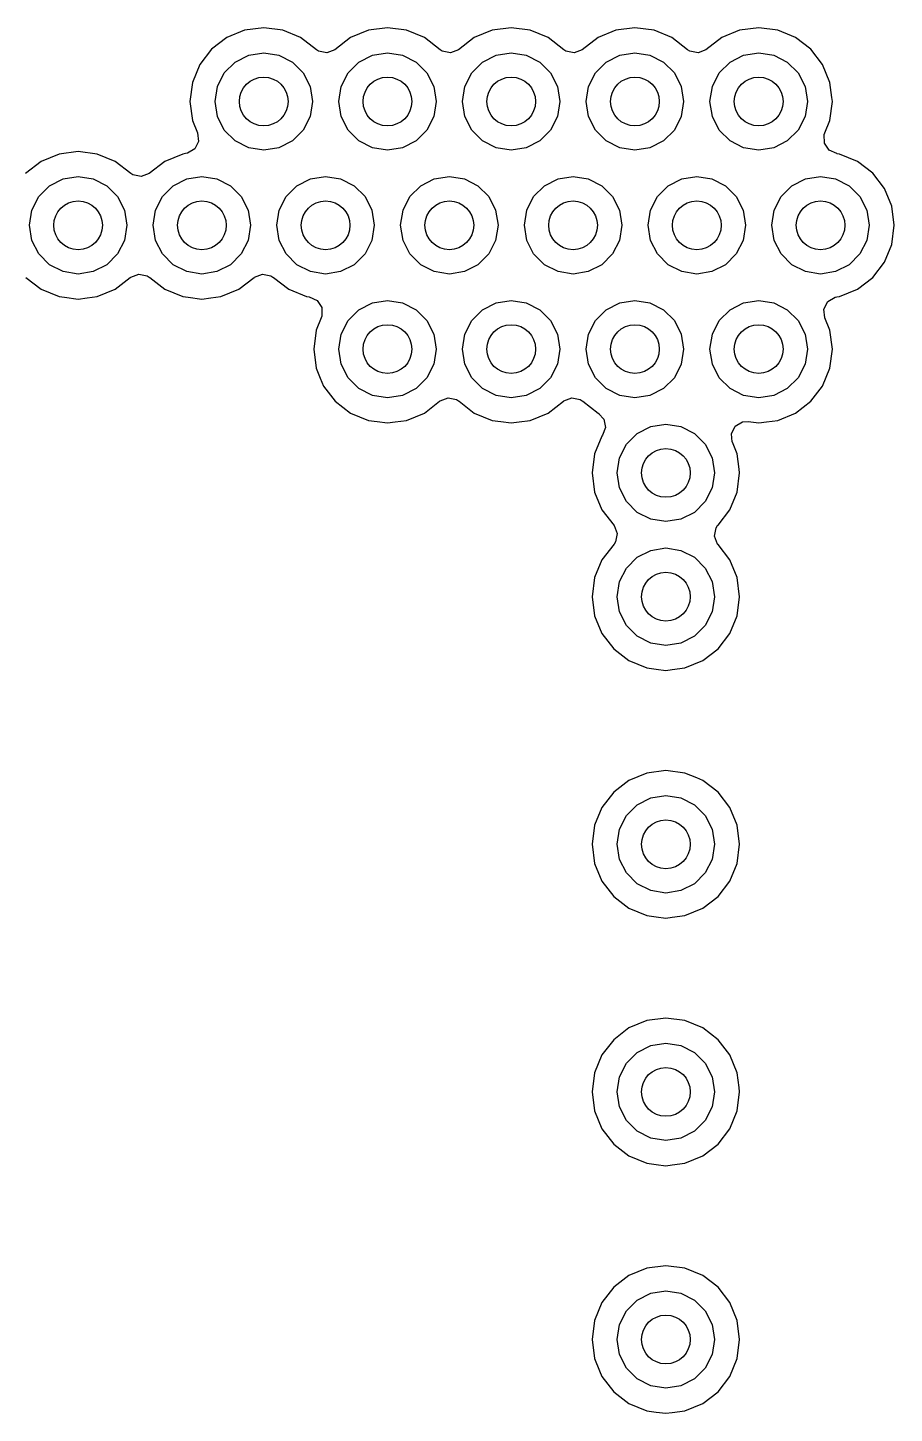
# Model space of a CAD drawing. Extents: x 116 to 183, y -128 to -37.6.
# Drawn here: x 139.79 to 146.91, y -98.9 to -87.53 of the extents above; entities that cross this region are included whole.
import ezdxf

# ---------------------------------------------------------------- set-up
doc = ezdxf.new("R2010")
doc.units = 0
doc.layers.add('BLACK', color=7, linetype='CONTINUOUS')

msp = doc.modelspace()

# ---------------------------------------------------------------- linework, layer by layer
at = {"layer": 'BLACK', "linetype": 'CONTINUOUS'}
for p, q in [((141.575237, -87.552956), (141.42916, -87.613463)), ((141.575239, -87.552955), (141.575237, -87.552956)), ((141.731999, -87.532318), (141.575239, -87.552955)), ((141.732001, -87.532318), (141.731999, -87.532318)), ((141.88876, -87.552955), (141.732001, -87.532318)), ((141.888762, -87.552956), (141.88876, -87.552955)), ((142.034842, -87.613464), (141.888762, -87.552956)), ((142.591237, -87.552956), (142.445157, -87.613464)), ((142.591239, -87.552955), (142.591237, -87.552956)), ((142.747999, -87.532318), (142.591239, -87.552955)), ((142.748001, -87.532318), (142.747999, -87.532318)), ((142.90476, -87.552955), (142.748001, -87.532318)), ((142.904762, -87.552956), (142.90476, -87.552955)), ((143.050842, -87.613464), (142.904762, -87.552956)), ((143.607237, -87.552956), (143.461157, -87.613464)), ((143.607239, -87.552955), (143.607237, -87.552956)), ((143.763999, -87.532318), (143.607239, -87.552955)), ((143.764001, -87.532318), (143.763999, -87.532318)), ((143.92076, -87.552955), (143.764001, -87.532318)), ((143.920762, -87.552956), (143.92076, -87.552955)), ((144.066842, -87.613464), (143.920762, -87.552956)), ((144.623237, -87.552956), (144.477157, -87.613464)), ((144.623239, -87.552955), (144.623237, -87.552956)), ((144.779999, -87.532318), (144.623239, -87.552955)), ((144.780001, -87.532318), (144.779999, -87.532318)), ((144.93676, -87.552955), (144.780001, -87.532318)), ((144.936762, -87.552956), (144.93676, -87.552955)), ((145.082842, -87.613464), (144.936762, -87.552956)), ((145.639237, -87.552956), (145.493157, -87.613464)), ((145.639239, -87.552955), (145.639237, -87.552956)), ((145.795999, -87.532318), (145.639239, -87.552955)), ((145.796001, -87.532318), (145.795999, -87.532318)), ((145.95276, -87.552955), (145.796001, -87.532318)), ((145.952762, -87.552956), (145.95276, -87.552955)), ((146.064455, -87.599221), (145.952762, -87.552956)), ((141.42916, -87.613463), (141.303718, -87.709718)), ((142.164514, -87.712965), (142.034842, -87.613464)), ((142.445157, -87.613464), (142.315486, -87.712965)), ((143.180514, -87.712965), (143.050842, -87.613464)), ((143.461157, -87.613464), (143.331486, -87.712965)), ((144.196514, -87.712965), (144.066842, -87.613464)), ((144.477157, -87.613464), (144.347486, -87.712965)), ((145.212514, -87.712965), (145.082842, -87.613464)), ((145.493157, -87.613464), (145.363486, -87.712965)), ((146.098841, -87.613464), (146.064455, -87.599221)), ((146.224282, -87.709718), (146.098841, -87.613464)), ((141.303718, -87.709718), (141.207463, -87.83516)), ((141.496886, -87.814393), (141.608393, -87.757577)), ((141.608393, -87.757577), (141.732, -87.738)), ((141.732, -87.738), (141.855607, -87.757577)), ((141.855607, -87.757577), (141.967114, -87.814393)), ((142.181872, -87.724121), (142.164514, -87.712965)), ((142.250317, -87.738159), (142.181872, -87.724121)), ((142.315486, -87.712965), (142.250317, -87.738159)), ((142.512886, -87.814393), (142.624393, -87.757577)), ((142.624393, -87.757577), (142.748, -87.738)), ((142.748, -87.738), (142.871607, -87.757577)), ((142.871607, -87.757577), (142.983114, -87.814393)), ((143.197872, -87.724121), (143.180514, -87.712965)), ((143.266317, -87.738159), (143.197872, -87.724121)), ((143.331486, -87.712965), (143.266317, -87.738159)), ((143.528886, -87.814393), (143.640393, -87.757577)), ((143.640393, -87.757577), (143.764, -87.738)), ((143.764, -87.738), (143.887607, -87.757577)), ((143.887607, -87.757577), (143.999114, -87.814393)), ((144.213872, -87.724121), (144.196514, -87.712965)), ((144.282317, -87.738159), (144.213872, -87.724121)), ((144.347486, -87.712965), (144.282317, -87.738159)), ((144.544886, -87.814393), (144.656393, -87.757577)), ((144.656393, -87.757577), (144.78, -87.738)), ((144.78, -87.738), (144.903607, -87.757577)), ((144.903607, -87.757577), (145.015114, -87.814393)), ((145.229872, -87.724121), (145.212514, -87.712965)), ((145.298317, -87.738159), (145.229872, -87.724121)), ((145.363486, -87.712965), (145.298317, -87.738159)), ((145.560886, -87.814393), (145.672393, -87.757577)), ((145.672393, -87.757577), (145.796, -87.738)), ((145.796, -87.738), (145.919607, -87.757577)), ((145.919607, -87.757577), (146.031114, -87.814393)), ((146.320536, -87.835159), (146.224282, -87.709718)), ((141.207463, -87.83516), (141.146956, -87.981237)), ((141.408393, -87.902886), (141.496886, -87.814393)), ((141.967114, -87.814393), (142.055607, -87.902886)), ((142.424393, -87.902886), (142.512886, -87.814393)), ((142.983114, -87.814393), (143.071607, -87.902886)), ((143.440393, -87.902886), (143.528886, -87.814393)), ((143.999114, -87.814393), (144.087607, -87.902886)), ((144.456393, -87.902886), (144.544886, -87.814393)), ((145.015114, -87.814393), (145.103607, -87.902886)), ((145.472393, -87.902886), (145.560886, -87.814393)), ((146.031114, -87.814393), (146.119607, -87.902886)), ((146.381044, -87.981238), (146.320536, -87.835159)), ((141.146955, -87.981239), (141.126318, -88.137998)), ((141.146956, -87.981237), (141.146955, -87.981239)), ((141.351577, -88.014393), (141.408393, -87.902886)), ((142.055607, -87.902886), (142.112423, -88.014393)), ((142.367577, -88.014393), (142.424393, -87.902886)), ((143.071607, -87.902886), (143.128423, -88.014393)), ((143.383577, -88.014393), (143.440393, -87.902886)), ((144.087607, -87.902886), (144.144423, -88.014393)), ((144.399577, -88.014393), (144.456393, -87.902886)), ((145.103607, -87.902886), (145.160423, -88.014393)), ((145.415577, -88.014393), (145.472393, -87.902886)), ((146.119607, -87.902886), (146.176423, -88.014393)), ((146.381044, -87.981239), (146.381044, -87.981238)), ((146.397203, -88.103981), (146.381044, -87.981239)), ((141.332, -88.138), (141.351577, -88.014393)), ((142.112423, -88.014393), (142.132, -88.138)), ((142.348, -88.138), (142.367577, -88.014393)), ((143.128423, -88.014393), (143.148, -88.138)), ((143.364, -88.138), (143.383577, -88.014393)), ((144.144423, -88.014393), (144.164, -88.138)), ((144.38, -88.138), (144.399577, -88.014393)), ((145.160423, -88.014393), (145.18, -88.138)), ((145.396, -88.138), (145.415577, -88.014393)), ((146.176423, -88.014393), (146.196, -88.138)), ((146.401682, -88.138), (146.397203, -88.103981)), ((141.126318, -88.137998), (141.126318, -88.138001)), ((141.126318, -88.138001), (141.146955, -88.29476)), ((141.351577, -88.261607), (141.332, -88.138)), ((142.132, -88.138), (142.112423, -88.261607)), ((142.367577, -88.261607), (142.348, -88.138)), ((143.148, -88.138), (143.128423, -88.261607)), ((143.383577, -88.261607), (143.364, -88.138)), ((144.164, -88.138), (144.144423, -88.261607)), ((144.399577, -88.261607), (144.38, -88.138)), ((145.18, -88.138), (145.160423, -88.261607)), ((145.415577, -88.261607), (145.396, -88.138)), ((146.196, -88.138), (146.176423, -88.261607)), ((146.381044, -88.294762), (146.401682, -88.138)), ((141.146955, -88.29476), (141.146957, -88.294765)), ((141.146957, -88.294765), (141.188693, -88.395526)), ((141.408393, -88.373114), (141.351577, -88.261607)), ((142.112423, -88.261607), (142.055607, -88.373114)), ((142.424393, -88.373114), (142.367577, -88.261607)), ((143.128423, -88.261607), (143.071607, -88.373114)), ((143.440393, -88.373114), (143.383577, -88.261607)), ((144.144423, -88.261607), (144.087607, -88.373114)), ((144.456393, -88.373114), (144.399577, -88.261607)), ((145.160423, -88.261607), (145.103607, -88.373114)), ((145.472393, -88.373114), (145.415577, -88.261607)), ((146.176423, -88.261607), (146.119607, -88.373114)), ((146.339306, -88.395526), (146.381044, -88.294762)), ((141.196162, -88.464995), (141.164886, -88.527474)), ((141.188693, -88.395526), (141.196162, -88.464995)), ((141.496886, -88.461607), (141.408393, -88.373114)), ((141.608393, -88.518423), (141.496886, -88.461607)), ((141.967114, -88.461607), (141.855607, -88.518423)), ((142.055607, -88.373114), (141.967114, -88.461607)), ((142.512886, -88.461607), (142.424393, -88.373114)), ((142.624393, -88.518423), (142.512886, -88.461607)), ((142.983114, -88.461607), (142.871607, -88.518423)), ((143.071607, -88.373114), (142.983114, -88.461607)), ((143.528886, -88.461607), (143.440393, -88.373114)), ((143.640393, -88.518423), (143.528886, -88.461607)), ((143.999114, -88.461607), (143.887607, -88.518423)), ((144.087607, -88.373114), (143.999114, -88.461607)), ((144.544886, -88.461607), (144.456393, -88.373114)), ((144.656393, -88.518423), (144.544886, -88.461607)), ((145.015114, -88.461607), (144.903607, -88.518423)), ((145.103607, -88.373114), (145.015114, -88.461607)), ((145.560886, -88.461607), (145.472393, -88.373114)), ((145.672393, -88.518423), (145.560886, -88.461607)), ((146.031114, -88.461607), (145.919607, -88.518423)), ((146.119607, -88.373114), (146.031114, -88.461607)), ((146.334483, -88.409459), (146.339306, -88.395526)), ((146.335313, -88.479324), (146.334483, -88.409459)), ((140.051237, -88.568956), (139.905157, -88.629464)), ((140.051239, -88.568955), (140.051237, -88.568956)), ((140.207999, -88.548318), (140.051239, -88.568955)), ((140.208001, -88.548318), (140.207999, -88.548318)), ((140.36476, -88.568955), (140.208001, -88.548318)), ((140.364762, -88.568956), (140.36476, -88.568955)), ((140.510842, -88.629464), (140.364762, -88.568956)), ((141.067237, -88.568956), (140.921157, -88.629464)), ((141.067238, -88.568956), (141.067237, -88.568956)), ((141.09032, -88.565917), (141.067238, -88.568956)), ((141.104797, -88.563126), (141.09032, -88.565917)), ((141.164886, -88.527474), (141.104797, -88.563126)), ((141.732, -88.538), (141.608393, -88.518423)), ((141.855607, -88.518423), (141.732, -88.538)), ((142.748, -88.538), (142.624393, -88.518423)), ((142.871607, -88.518423), (142.748, -88.538)), ((143.764, -88.538), (143.640393, -88.518423)), ((143.887607, -88.518423), (143.764, -88.538)), ((144.78, -88.538), (144.656393, -88.518423)), ((144.903607, -88.518423), (144.78, -88.538)), ((145.796, -88.538), (145.672393, -88.518423)), ((145.919607, -88.518423), (145.796, -88.538)), ((146.373783, -88.537649), (146.335313, -88.479324)), ((146.437679, -88.565917), (146.373783, -88.537649)), ((146.44175, -88.566453), (146.437679, -88.565917)), ((146.460762, -88.568956), (146.44175, -88.566453)), ((146.606841, -88.629464), (146.460762, -88.568956)), ((139.905157, -88.629464), (139.775486, -88.728965)), ((140.640514, -88.728965), (140.510842, -88.629464)), ((140.921157, -88.629464), (140.791486, -88.728965)), ((146.732282, -88.725718), (146.606841, -88.629464)), ((139.972886, -88.830393), (140.084393, -88.773577)), ((140.084393, -88.773577), (140.208, -88.754)), ((140.208, -88.754), (140.331607, -88.773577)), ((140.331607, -88.773577), (140.443114, -88.830393)), ((140.657872, -88.740121), (140.640514, -88.728965)), ((140.726317, -88.754159), (140.657872, -88.740121)), ((140.791486, -88.728965), (140.726317, -88.754159)), ((140.988886, -88.830393), (141.100393, -88.773577)), ((141.100393, -88.773577), (141.224, -88.754)), ((141.224, -88.754), (141.347607, -88.773577)), ((141.347607, -88.773577), (141.459114, -88.830393)), ((142.004886, -88.830393), (142.116393, -88.773577)), ((142.116393, -88.773577), (142.24, -88.754)), ((142.24, -88.754), (142.363607, -88.773577)), ((142.363607, -88.773577), (142.475114, -88.830393)), ((143.020886, -88.830393), (143.132393, -88.773577)), ((143.132393, -88.773577), (143.256, -88.754)), ((143.256, -88.754), (143.379607, -88.773577)), ((143.379607, -88.773577), (143.491114, -88.830393)), ((144.036886, -88.830393), (144.148393, -88.773577)), ((144.148393, -88.773577), (144.272, -88.754)), ((144.272, -88.754), (144.395607, -88.773577)), ((144.395607, -88.773577), (144.507114, -88.830393)), ((145.052886, -88.830393), (145.164393, -88.773577)), ((145.164393, -88.773577), (145.288, -88.754)), ((145.288, -88.754), (145.411607, -88.773577)), ((145.411607, -88.773577), (145.523114, -88.830393)), ((146.068886, -88.830393), (146.180393, -88.773577)), ((146.180393, -88.773577), (146.304, -88.754)), ((146.304, -88.754), (146.427607, -88.773577)), ((146.427607, -88.773577), (146.539114, -88.830393)), ((146.828536, -88.851159), (146.732282, -88.725718)), ((139.827577, -89.030393), (139.884393, -88.918886)), ((139.884393, -88.918886), (139.972886, -88.830393)), ((140.443114, -88.830393), (140.531607, -88.918886)), ((140.531607, -88.918886), (140.588423, -89.030393)), ((140.843577, -89.030393), (140.900393, -88.918886)), ((140.900393, -88.918886), (140.988886, -88.830393)), ((141.459114, -88.830393), (141.547607, -88.918886)), ((141.547607, -88.918886), (141.604423, -89.030393)), ((141.859577, -89.030393), (141.916393, -88.918886)), ((141.916393, -88.918886), (142.004886, -88.830393)), ((142.475114, -88.830393), (142.563607, -88.918886)), ((142.563607, -88.918886), (142.620423, -89.030393)), ((142.875577, -89.030393), (142.932393, -88.918886)), ((142.932393, -88.918886), (143.020886, -88.830393)), ((143.491114, -88.830393), (143.579607, -88.918886)), ((143.579607, -88.918886), (143.636423, -89.030393)), ((143.891577, -89.030393), (143.948393, -88.918886)), ((143.948393, -88.918886), (144.036886, -88.830393)), ((144.507114, -88.830393), (144.595607, -88.918886)), ((144.595607, -88.918886), (144.652423, -89.030393)), ((144.907577, -89.030393), (144.964393, -88.918886)), ((144.964393, -88.918886), (145.052886, -88.830393)), ((145.523114, -88.830393), (145.611607, -88.918886)), ((145.611607, -88.918886), (145.668423, -89.030393)), ((145.923577, -89.030393), (145.980393, -88.918886)), ((145.980393, -88.918886), (146.068886, -88.830393)), ((146.539114, -88.830393), (146.627607, -88.918886)), ((146.627607, -88.918886), (146.684423, -89.030393)), ((146.889044, -88.997238), (146.828536, -88.851159)), ((139.808, -89.154), (139.827577, -89.030393)), ((140.588423, -89.030393), (140.608, -89.154)), ((140.824, -89.154), (140.843577, -89.030393)), ((141.604423, -89.030393), (141.624, -89.154)), ((141.84, -89.154), (141.859577, -89.030393)), ((142.620423, -89.030393), (142.64, -89.154)), ((142.856, -89.154), (142.875577, -89.030393)), ((143.636423, -89.030393), (143.656, -89.154)), ((143.872, -89.154), (143.891577, -89.030393)), ((144.652423, -89.030393), (144.672, -89.154)), ((144.888, -89.154), (144.907577, -89.030393)), ((145.668423, -89.030393), (145.688, -89.154)), ((145.904, -89.154), (145.923577, -89.030393)), ((146.684423, -89.030393), (146.704, -89.154)), ((146.909682, -89.154), (146.889044, -88.997238)), ((139.827577, -89.277607), (139.808, -89.154)), ((140.608, -89.154), (140.588423, -89.277607)), ((140.843577, -89.277607), (140.824, -89.154)), ((141.624, -89.154), (141.604423, -89.277607)), ((141.859577, -89.277607), (141.84, -89.154)), ((142.64, -89.154), (142.620423, -89.277607)), ((142.875577, -89.277607), (142.856, -89.154)), ((143.656, -89.154), (143.636423, -89.277607)), ((143.891577, -89.277607), (143.872, -89.154)), ((144.672, -89.154), (144.652423, -89.277607)), ((144.907577, -89.277607), (144.888, -89.154)), ((145.688, -89.154), (145.668423, -89.277607)), ((145.923577, -89.277607), (145.904, -89.154)), ((146.704, -89.154), (146.684423, -89.277607)), ((146.889044, -89.310762), (146.909682, -89.154)), ((139.884393, -89.389114), (139.827577, -89.277607)), ((140.588423, -89.277607), (140.531607, -89.389114)), ((140.900393, -89.389114), (140.843577, -89.277607)), ((141.604423, -89.277607), (141.547607, -89.389114)), ((141.916393, -89.389114), (141.859577, -89.277607)), ((142.620423, -89.277607), (142.563607, -89.389114)), ((142.932393, -89.389114), (142.875577, -89.277607)), ((143.636423, -89.277607), (143.579607, -89.389114)), ((143.948393, -89.389114), (143.891577, -89.277607)), ((144.652423, -89.277607), (144.595607, -89.389114)), ((144.964393, -89.389114), (144.907577, -89.277607)), ((145.668423, -89.277607), (145.611607, -89.389114)), ((145.980393, -89.389114), (145.923577, -89.277607)), ((146.684423, -89.277607), (146.627607, -89.389114)), ((146.828536, -89.456841), (146.889044, -89.310762)), ((139.972886, -89.477607), (139.884393, -89.389114)), ((140.084393, -89.534423), (139.972886, -89.477607)), ((140.443114, -89.477607), (140.331607, -89.534423)), ((140.531607, -89.389114), (140.443114, -89.477607)), ((140.988886, -89.477607), (140.900393, -89.389114)), ((141.100393, -89.534423), (140.988886, -89.477607)), ((141.459114, -89.477607), (141.347607, -89.534423)), ((141.547607, -89.389114), (141.459114, -89.477607)), ((142.004886, -89.477607), (141.916393, -89.389114)), ((142.116393, -89.534423), (142.004886, -89.477607)), ((142.475114, -89.477607), (142.363607, -89.534423)), ((142.563607, -89.389114), (142.475114, -89.477607)), ((143.020886, -89.477607), (142.932393, -89.389114)), ((143.132393, -89.534423), (143.020886, -89.477607)), ((143.491114, -89.477607), (143.379607, -89.534423)), ((143.579607, -89.389114), (143.491114, -89.477607)), ((144.036886, -89.477607), (143.948393, -89.389114)), ((144.148393, -89.534423), (144.036886, -89.477607)), ((144.507114, -89.477607), (144.395607, -89.534423)), ((144.595607, -89.389114), (144.507114, -89.477607)), ((145.052886, -89.477607), (144.964393, -89.389114)), ((145.164393, -89.534423), (145.052886, -89.477607)), ((145.523114, -89.477607), (145.411607, -89.534423)), ((145.611607, -89.389114), (145.523114, -89.477607)), ((146.068886, -89.477607), (145.980393, -89.389114)), ((146.180393, -89.534423), (146.068886, -89.477607)), ((146.539114, -89.477607), (146.427607, -89.534423)), ((146.627607, -89.389114), (146.539114, -89.477607)), ((146.732282, -89.582282), (146.828536, -89.456841)), ((139.779718, -89.582282), (139.905159, -89.678536)), ((140.208, -89.554), (140.084393, -89.534423)), ((140.331607, -89.534423), (140.208, -89.554)), ((140.510841, -89.678536), (140.636282, -89.582282)), ((140.636282, -89.582282), (140.636284, -89.582278)), ((140.636284, -89.582278), (140.640513, -89.579034)), ((140.640513, -89.579034), (140.705682, -89.55384)), ((140.705682, -89.55384), (140.774127, -89.567878)), ((140.774127, -89.567878), (140.791487, -89.579034)), ((140.791487, -89.579034), (140.795715, -89.582278)), ((140.795715, -89.582278), (140.795718, -89.582282)), ((140.795718, -89.582282), (140.921159, -89.678536)), ((141.224, -89.554), (141.100393, -89.534423)), ((141.347607, -89.534423), (141.224, -89.554)), ((141.526841, -89.678536), (141.652282, -89.582282)), ((141.652282, -89.582282), (141.652284, -89.582278)), ((141.652284, -89.582278), (141.656513, -89.579034)), ((141.656513, -89.579034), (141.721682, -89.55384)), ((141.721682, -89.55384), (141.790127, -89.567878)), ((141.790127, -89.567878), (141.807487, -89.579034)), ((141.807487, -89.579034), (141.811715, -89.582278)), ((141.811715, -89.582278), (141.811718, -89.582282)), ((141.811718, -89.582282), (141.937159, -89.678536)), ((142.24, -89.554), (142.116393, -89.534423)), ((142.363607, -89.534423), (142.24, -89.554)), ((143.256, -89.554), (143.132393, -89.534423)), ((143.379607, -89.534423), (143.256, -89.554)), ((144.272, -89.554), (144.148393, -89.534423)), ((144.395607, -89.534423), (144.272, -89.554)), ((145.288, -89.554), (145.164393, -89.534423)), ((145.411607, -89.534423), (145.288, -89.554)), ((146.304, -89.554), (146.180393, -89.534423)), ((146.427607, -89.534423), (146.304, -89.554)), ((146.606841, -89.678536), (146.732282, -89.582282)), ((139.905159, -89.678536), (140.051238, -89.739044)), ((140.364762, -89.739044), (140.510841, -89.678536)), ((140.921159, -89.678536), (141.067238, -89.739044)), ((141.380762, -89.739044), (141.526841, -89.678536)), ((141.937159, -89.678536), (142.083238, -89.739044)), ((146.460762, -89.739044), (146.606841, -89.678536)), ((140.051238, -89.739044), (140.095514, -89.744873)), ((140.095514, -89.744873), (140.207999, -89.759682)), ((140.207999, -89.759682), (140.208, -89.759682)), ((140.208, -89.759682), (140.208001, -89.759682)), ((140.208001, -89.759682), (140.281345, -89.750026)), ((140.281345, -89.750026), (140.364762, -89.739044)), ((141.067238, -89.739044), (141.111514, -89.744873)), ((141.111514, -89.744873), (141.223999, -89.759682)), ((141.223999, -89.759682), (141.224, -89.759682)), ((141.224, -89.759682), (141.224001, -89.759682)), ((141.224001, -89.759682), (141.297345, -89.750026)), ((141.297345, -89.750026), (141.380762, -89.739044)), ((142.083238, -89.739044), (142.106316, -89.742082)), ((142.106316, -89.742082), (142.170213, -89.770348)), ((142.170213, -89.770348), (142.208685, -89.828672)), ((142.208685, -89.828672), (142.209517, -89.898537)), ((142.512886, -89.846393), (142.624393, -89.789577)), ((142.624393, -89.789577), (142.748, -89.77)), ((142.748, -89.77), (142.871607, -89.789577)), ((142.871607, -89.789577), (142.983114, -89.846393)), ((143.528886, -89.846393), (143.640393, -89.789577)), ((143.640393, -89.789577), (143.764, -89.77)), ((143.764, -89.77), (143.887607, -89.789577)), ((143.887607, -89.789577), (143.999114, -89.846393)), ((144.544886, -89.846393), (144.656393, -89.789577)), ((144.656393, -89.789577), (144.78, -89.77)), ((144.78, -89.77), (144.903607, -89.789577)), ((144.903607, -89.789577), (145.015114, -89.846393)), ((145.560886, -89.846393), (145.672393, -89.789577)), ((145.672393, -89.789577), (145.796, -89.77)), ((145.796, -89.77), (145.919607, -89.789577)), ((145.919607, -89.789577), (146.031114, -89.846393)), ((146.331837, -89.843004), (146.363112, -89.780525)), ((146.363112, -89.780525), (146.423201, -89.744873)), ((146.423201, -89.744873), (146.437676, -89.742083)), ((146.437676, -89.742083), (146.460762, -89.739044)), ((142.204693, -89.912473), (142.162957, -90.013234)), ((142.209517, -89.898537), (142.204693, -89.912473)), ((142.367577, -90.046393), (142.424393, -89.934886)), ((142.424393, -89.934886), (142.512886, -89.846393)), ((142.983114, -89.846393), (143.071607, -89.934886)), ((143.071607, -89.934886), (143.128423, -90.046393)), ((143.383577, -90.046393), (143.440393, -89.934886)), ((143.440393, -89.934886), (143.528886, -89.846393)), ((143.999114, -89.846393), (144.087607, -89.934886)), ((144.087607, -89.934886), (144.144423, -90.046393)), ((144.399577, -90.046393), (144.456393, -89.934886)), ((144.456393, -89.934886), (144.544886, -89.846393)), ((145.015114, -89.846393), (145.103607, -89.934886)), ((145.103607, -89.934886), (145.160423, -90.046393)), ((145.415577, -90.046393), (145.472393, -89.934886)), ((145.472393, -89.934886), (145.560886, -89.846393)), ((146.031114, -89.846393), (146.119607, -89.934886)), ((146.119607, -89.934886), (146.176423, -90.046393)), ((146.339305, -89.912473), (146.331837, -89.843004)), ((146.381044, -90.013238), (146.339305, -89.912473)), ((142.162955, -90.013239), (142.142318, -90.169998)), ((142.162957, -90.013234), (142.162955, -90.013239)), ((142.348, -90.17), (142.367577, -90.046393)), ((143.128423, -90.046393), (143.148, -90.17)), ((143.364, -90.17), (143.383577, -90.046393)), ((144.144423, -90.046393), (144.164, -90.17)), ((144.38, -90.17), (144.399577, -90.046393)), ((145.160423, -90.046393), (145.18, -90.17)), ((145.396, -90.17), (145.415577, -90.046393)), ((146.176423, -90.046393), (146.196, -90.17)), ((146.401682, -90.17), (146.381044, -90.013238)), ((142.142318, -90.169998), (142.142318, -90.170001)), ((142.142318, -90.170001), (142.162955, -90.32676)), ((142.367577, -90.293607), (142.348, -90.17)), ((143.148, -90.17), (143.128423, -90.293607)), ((143.383577, -90.293607), (143.364, -90.17)), ((144.164, -90.17), (144.144423, -90.293607)), ((144.399577, -90.293607), (144.38, -90.17)), ((145.18, -90.17), (145.160423, -90.293607)), ((145.415577, -90.293607), (145.396, -90.17)), ((146.196, -90.17), (146.176423, -90.293607)), ((146.381044, -90.326762), (146.401682, -90.17)), ((142.162955, -90.32676), (142.162956, -90.326762)), ((142.162956, -90.326762), (142.196383, -90.407463)), ((142.424393, -90.405114), (142.367577, -90.293607)), ((143.128423, -90.293607), (143.071607, -90.405114)), ((143.440393, -90.405114), (143.383577, -90.293607)), ((144.144423, -90.293607), (144.087607, -90.405114)), ((144.456393, -90.405114), (144.399577, -90.293607)), ((145.160423, -90.293607), (145.103607, -90.405114)), ((145.472393, -90.405114), (145.415577, -90.293607)), ((146.176423, -90.293607), (146.119607, -90.405114)), ((146.320536, -90.472841), (146.381044, -90.326762)), ((142.196383, -90.407463), (142.223464, -90.472841)), ((142.223464, -90.472841), (142.319718, -90.598282)), ((142.512886, -90.493607), (142.424393, -90.405114)), ((142.624393, -90.550423), (142.512886, -90.493607)), ((142.983114, -90.493607), (142.871607, -90.550423)), ((143.071607, -90.405114), (142.983114, -90.493607)), ((143.528886, -90.493607), (143.440393, -90.405114)), ((143.640393, -90.550423), (143.528886, -90.493607)), ((143.999114, -90.493607), (143.887607, -90.550423)), ((144.087607, -90.405114), (143.999114, -90.493607)), ((144.544886, -90.493607), (144.456393, -90.405114)), ((144.656393, -90.550423), (144.544886, -90.493607)), ((145.015114, -90.493607), (144.903607, -90.550423)), ((145.103607, -90.405114), (145.015114, -90.493607)), ((145.560886, -90.493607), (145.472393, -90.405114)), ((145.672393, -90.550423), (145.560886, -90.493607)), ((146.031114, -90.493607), (145.919607, -90.550423)), ((146.119607, -90.405114), (146.031114, -90.493607)), ((146.224282, -90.598282), (146.320536, -90.472841)), ((142.319718, -90.598282), (142.445159, -90.694536)), ((142.748, -90.57), (142.624393, -90.550423)), ((142.871607, -90.550423), (142.748, -90.57)), ((143.050841, -90.694536), (143.176282, -90.598282)), ((143.176282, -90.598282), (143.176284, -90.598278)), ((143.176284, -90.598278), (143.180513, -90.595034)), ((143.180513, -90.595034), (143.245682, -90.56984)), ((143.245682, -90.56984), (143.314127, -90.583878)), ((143.314127, -90.583878), (143.331487, -90.595034)), ((143.331487, -90.595034), (143.335715, -90.598278)), ((143.335715, -90.598278), (143.335718, -90.598282)), ((143.335718, -90.598282), (143.461159, -90.694536)), ((143.764, -90.57), (143.640393, -90.550423)), ((143.887607, -90.550423), (143.764, -90.57)), ((144.066841, -90.694536), (144.192282, -90.598282)), ((144.192282, -90.598282), (144.192284, -90.598278)), ((144.192284, -90.598278), (144.196513, -90.595034)), ((144.196513, -90.595034), (144.261682, -90.56984)), ((144.261682, -90.56984), (144.330127, -90.583878)), ((144.330127, -90.583878), (144.347487, -90.595034)), ((144.347487, -90.595034), (144.351715, -90.598278)), ((144.351715, -90.598278), (144.351718, -90.598282)), ((144.351718, -90.598282), (144.477159, -90.694536)), ((144.78, -90.57), (144.656393, -90.550423)), ((144.903607, -90.550423), (144.78, -90.57)), ((145.796, -90.57), (145.672393, -90.550423)), ((145.919607, -90.550423), (145.796, -90.57)), ((146.098841, -90.694536), (146.224282, -90.598282)), ((142.445159, -90.694536), (142.591238, -90.755044)), ((142.904762, -90.755044), (143.050841, -90.694536)), ((143.461159, -90.694536), (143.607238, -90.755044)), ((143.920762, -90.755044), (144.066841, -90.694536)), ((144.477159, -90.694536), (144.477162, -90.694537)), ((144.477162, -90.694537), (144.477388, -90.694668)), ((144.477388, -90.694668), (144.477541, -90.694829)), ((144.477541, -90.694829), (144.483608, -90.699484)), ((144.483608, -90.699484), (144.482882, -90.700429)), ((144.482882, -90.700429), (144.525607, -90.745232)), ((145.952762, -90.755044), (146.098841, -90.694536)), ((142.591238, -90.755044), (142.662684, -90.76445)), ((142.662684, -90.76445), (142.747999, -90.775682)), ((142.747999, -90.775682), (142.748, -90.775682)), ((142.748, -90.775682), (142.748001, -90.775682)), ((142.748001, -90.775682), (142.812116, -90.767241)), ((142.812116, -90.767241), (142.904762, -90.755044)), ((143.607238, -90.755044), (143.678684, -90.76445)), ((143.678684, -90.76445), (143.763999, -90.775682)), ((143.763999, -90.775682), (143.764, -90.775682)), ((143.764, -90.775682), (143.764001, -90.775682)), ((143.764001, -90.775682), (143.828116, -90.767241)), ((143.828116, -90.767241), (143.920762, -90.755044)), ((144.538834, -90.813838), (144.513773, -90.877543)), ((144.525607, -90.745232), (144.538834, -90.813838)), ((144.798886, -90.862393), (144.910393, -90.805577)), ((144.910393, -90.805577), (145.034, -90.786)), ((145.034, -90.786), (145.157607, -90.805577)), ((145.157607, -90.805577), (145.269114, -90.862393)), ((145.572474, -90.865373), (145.603749, -90.802894)), ((145.603749, -90.802894), (145.663837, -90.767241)), ((145.663837, -90.767241), (145.710685, -90.76445)), ((145.710685, -90.76445), (145.796, -90.775682)), ((145.796, -90.775682), (145.796001, -90.775682)), ((145.796001, -90.775682), (145.860116, -90.767241)), ((145.860116, -90.767241), (145.952762, -90.755044)), ((144.509464, -90.883158), (144.448956, -91.029237)), ((144.513773, -90.877543), (144.509464, -90.883158)), ((144.653577, -91.062393), (144.710393, -90.950886)), ((144.710393, -90.950886), (144.798886, -90.862393)), ((145.269114, -90.862393), (145.357607, -90.950886)), ((145.357607, -90.950886), (145.414423, -91.062393)), ((145.579637, -90.931998), (145.572474, -90.865373)), ((145.579942, -90.934839), (145.579637, -90.931998)), ((145.619044, -91.029238), (145.579942, -90.934839)), ((144.448955, -91.029239), (144.428318, -91.185998)), ((144.448956, -91.029237), (144.448955, -91.029239)), ((144.634, -91.186), (144.653577, -91.062393)), ((145.414423, -91.062393), (145.434, -91.186)), ((145.619044, -91.029239), (145.619044, -91.029238)), ((145.635692, -91.155696), (145.619044, -91.029239)), ((144.428318, -91.185998), (144.428318, -91.186001)), ((144.428318, -91.186001), (144.448955, -91.34276)), ((144.653577, -91.309607), (144.634, -91.186)), ((145.434, -91.186), (145.414423, -91.309607)), ((145.619044, -91.342762), (145.639682, -91.186)), ((145.639682, -91.186), (145.635692, -91.155696)), ((144.710393, -91.421114), (144.653577, -91.309607)), ((145.414423, -91.309607), (145.357607, -91.421114)), ((144.448955, -91.34276), (144.448956, -91.342762)), ((144.448956, -91.342762), (144.509464, -91.488842)), ((144.798886, -91.509607), (144.710393, -91.421114)), ((145.357607, -91.421114), (145.269114, -91.509607)), ((145.558536, -91.488841), (145.619044, -91.342762)), ((144.509464, -91.488842), (144.608965, -91.618514)), ((144.910393, -91.566423), (144.798886, -91.509607)), ((145.269114, -91.509607), (145.157607, -91.566423)), ((145.462282, -91.614282), (145.558536, -91.488841)), ((144.608965, -91.618514), (144.634159, -91.683683)), ((145.034, -91.586), (144.910393, -91.566423)), ((145.157607, -91.566423), (145.034, -91.586)), ((145.43384, -91.704318), (145.447878, -91.635873)), ((145.447878, -91.635873), (145.459034, -91.618513)), ((145.459034, -91.618513), (145.462278, -91.614284)), ((145.462278, -91.614284), (145.462282, -91.614282)), ((144.620121, -91.752128), (144.608965, -91.769486)), ((144.634159, -91.683683), (144.620121, -91.752128)), ((145.459034, -91.769487), (145.43384, -91.704318)), ((144.608965, -91.769486), (144.509464, -91.899157)), ((144.710393, -91.966886), (144.798886, -91.878393)), ((144.798886, -91.878393), (144.910393, -91.821577)), ((144.910393, -91.821577), (145.034, -91.802)), ((145.034, -91.802), (145.157607, -91.821577)), ((145.157607, -91.821577), (145.269114, -91.878393)), ((145.269114, -91.878393), (145.357607, -91.966886)), ((145.462278, -91.773715), (145.459034, -91.769487)), ((145.462282, -91.773718), (145.462278, -91.773715)), ((145.558536, -91.899159), (145.462282, -91.773718)), ((144.509464, -91.899157), (144.448956, -92.045237)), ((144.653577, -92.078393), (144.710393, -91.966886)), ((145.357607, -91.966886), (145.414423, -92.078393)), ((145.619044, -92.045238), (145.558536, -91.899159)), ((144.448955, -92.045239), (144.428318, -92.201998)), ((144.448956, -92.045237), (144.448955, -92.045239)), ((144.634, -92.202), (144.653577, -92.078393)), ((145.414423, -92.078393), (145.434, -92.202)), ((145.639682, -92.202), (145.619044, -92.045238)), ((144.428318, -92.201998), (144.428318, -92.202001)), ((144.428318, -92.202001), (144.448955, -92.35876)), ((144.653577, -92.325607), (144.634, -92.202)), ((145.434, -92.202), (145.414423, -92.325607)), ((145.619044, -92.358762), (145.639682, -92.202)), ((144.710393, -92.437114), (144.653577, -92.325607)), ((145.414423, -92.325607), (145.357607, -92.437114)), ((144.448955, -92.35876), (144.448956, -92.358762)), ((144.448956, -92.358762), (144.509464, -92.504841)), ((144.798886, -92.525607), (144.710393, -92.437114)), ((145.357607, -92.437114), (145.269114, -92.525607)), ((145.558536, -92.504841), (145.619044, -92.358762)), ((144.509464, -92.504841), (144.605718, -92.630282)), ((144.910393, -92.582423), (144.798886, -92.525607)), ((145.269114, -92.525607), (145.157607, -92.582423)), ((145.462282, -92.630282), (145.558536, -92.504841)), ((144.605718, -92.630282), (144.731159, -92.726536)), ((145.034, -92.602), (144.910393, -92.582423)), ((145.157607, -92.582423), (145.034, -92.602)), ((145.336841, -92.726536), (145.462282, -92.630282)), ((144.731159, -92.726536), (144.877238, -92.787044)), ((144.877238, -92.787044), (144.955619, -92.797363)), ((145.086254, -92.800802), (145.190762, -92.787044)), ((145.190762, -92.787044), (145.336841, -92.726536)), ((144.955619, -92.797363), (145.033999, -92.807682)), ((145.033999, -92.807682), (145.034, -92.807682)), ((145.034, -92.807682), (145.034001, -92.807682)), ((145.034001, -92.807682), (145.086254, -92.800802)), ((144.877237, -93.648956), (144.73116, -93.709463)), ((144.877239, -93.648955), (144.877237, -93.648956)), ((145.033999, -93.628318), (144.877239, -93.648955)), ((145.034001, -93.628318), (145.033999, -93.628318)), ((145.19076, -93.648955), (145.034001, -93.628318)), ((145.190762, -93.648956), (145.19076, -93.648955)), ((145.289515, -93.689861), (145.190762, -93.648956)), ((145.336841, -93.709464), (145.289515, -93.689861)), ((144.605718, -93.805718), (144.509463, -93.93116)), ((144.73116, -93.709463), (144.605718, -93.805718)), ((145.462282, -93.805718), (145.336841, -93.709464)), ((145.558536, -93.931159), (145.462282, -93.805718)), ((144.710393, -93.998886), (144.798886, -93.910393)), ((144.798886, -93.910393), (144.910393, -93.853577)), ((144.910393, -93.853577), (145.034, -93.834)), ((145.034, -93.834), (145.157607, -93.853577)), ((145.157607, -93.853577), (145.269114, -93.910393)), ((145.269114, -93.910393), (145.357607, -93.998886)), ((144.509463, -93.93116), (144.448956, -94.077237)), ((144.653577, -94.110393), (144.710393, -93.998886)), ((145.357607, -93.998886), (145.414423, -94.110393)), ((145.619044, -94.077238), (145.558536, -93.931159)), ((144.448955, -94.077239), (144.428318, -94.233998)), ((144.448956, -94.077237), (144.448955, -94.077239)), ((144.634, -94.234), (144.653577, -94.110393)), ((145.414423, -94.110393), (145.434, -94.234)), ((145.639682, -94.234), (145.619044, -94.077238)), ((144.428318, -94.233998), (144.428318, -94.234001)), ((144.428318, -94.234001), (144.448955, -94.39076)), ((144.653577, -94.357607), (144.634, -94.234)), ((145.434, -94.234), (145.414423, -94.357607)), ((145.619044, -94.390762), (145.639682, -94.234)), ((144.710393, -94.469114), (144.653577, -94.357607)), ((145.414423, -94.357607), (145.357607, -94.469114)), ((144.448955, -94.39076), (144.448956, -94.390762)), ((144.448956, -94.390762), (144.509464, -94.536841)), ((144.798886, -94.557607), (144.710393, -94.469114)), ((145.357607, -94.469114), (145.269114, -94.557607)), ((145.558536, -94.536841), (145.619044, -94.390762)), ((144.509464, -94.536841), (144.605718, -94.662282)), ((144.910393, -94.614423), (144.798886, -94.557607)), ((145.269114, -94.557607), (145.157607, -94.614423)), ((145.462282, -94.662282), (145.558536, -94.536841)), ((144.605718, -94.662282), (144.731159, -94.758536)), ((145.034, -94.634), (144.910393, -94.614423)), ((145.157607, -94.614423), (145.034, -94.634)), ((145.336841, -94.758536), (145.462282, -94.662282)), ((144.731159, -94.758536), (144.877238, -94.819044)), ((144.877238, -94.819044), (144.955619, -94.829363)), ((144.955619, -94.829363), (145.033999, -94.839682)), ((145.034001, -94.839682), (145.086254, -94.832802)), ((145.086254, -94.832802), (145.190762, -94.819044)), ((145.190762, -94.819044), (145.336841, -94.758536)), ((145.033999, -94.839682), (145.034, -94.839682)), ((145.034, -94.839682), (145.034001, -94.839682)), ((144.73116, -95.741463), (144.605718, -95.837718)), ((144.877237, -95.680956), (144.73116, -95.741463)), ((144.877239, -95.680955), (144.877237, -95.680956)), ((145.033999, -95.660318), (144.877239, -95.680955)), ((145.034001, -95.660318), (145.033999, -95.660318)), ((145.19076, -95.680955), (145.034001, -95.660318)), ((145.190762, -95.680956), (145.19076, -95.680955)), ((145.336841, -95.741464), (145.190762, -95.680956)), ((145.462282, -95.837718), (145.336841, -95.741464)), ((144.605718, -95.837718), (144.509463, -95.96316)), ((145.558536, -95.963159), (145.462282, -95.837718)), ((144.509463, -95.96316), (144.448956, -96.109237)), ((144.710393, -96.030886), (144.798886, -95.942393)), ((144.798886, -95.942393), (144.910393, -95.885577)), ((144.910393, -95.885577), (145.034, -95.866)), ((145.034, -95.866), (145.157607, -95.885577)), ((145.157607, -95.885577), (145.269114, -95.942393)), ((145.269114, -95.942393), (145.357607, -96.030886)), ((145.619044, -96.109238), (145.558536, -95.963159)), ((144.653577, -96.142393), (144.710393, -96.030886)), ((145.357607, -96.030886), (145.414423, -96.142393)), ((144.448955, -96.109239), (144.428318, -96.265998)), ((144.448956, -96.109237), (144.448955, -96.109239)), ((144.634, -96.266), (144.653577, -96.142393)), ((145.414423, -96.142393), (145.434, -96.266)), ((145.619044, -96.109239), (145.619044, -96.109238)), ((145.634982, -96.230303), (145.619044, -96.109239)), ((144.428318, -96.265998), (144.428318, -96.266001)), ((144.428318, -96.266001), (144.448955, -96.42276)), ((144.653577, -96.389607), (144.634, -96.266)), ((145.434, -96.266), (145.414423, -96.389607)), ((145.619044, -96.422762), (145.639682, -96.266)), ((145.639682, -96.266), (145.634982, -96.230303)), ((144.448955, -96.42276), (144.448956, -96.422762)), ((144.448956, -96.422762), (144.509464, -96.568841)), ((144.710393, -96.501114), (144.653577, -96.389607)), ((145.414423, -96.389607), (145.357607, -96.501114)), ((145.558536, -96.568841), (145.619044, -96.422762)), ((144.798886, -96.589607), (144.710393, -96.501114)), ((145.357607, -96.501114), (145.269114, -96.589607)), ((144.509464, -96.568841), (144.605718, -96.694282)), ((144.910393, -96.646423), (144.798886, -96.589607)), ((145.034, -96.666), (144.910393, -96.646423)), ((145.157607, -96.646423), (145.034, -96.666)), ((145.269114, -96.589607), (145.157607, -96.646423)), ((145.462282, -96.694282), (145.558536, -96.568841)), ((144.605718, -96.694282), (144.731159, -96.790536)), ((145.336841, -96.790536), (145.462282, -96.694282)), ((144.731159, -96.790536), (144.877238, -96.851044)), ((144.877238, -96.851044), (144.955619, -96.861363)), ((144.955619, -96.861363), (145.033999, -96.871682)), ((145.033999, -96.871682), (145.034, -96.871682)), ((145.034, -96.871682), (145.034001, -96.871682)), ((145.034001, -96.871682), (145.086254, -96.864802)), ((145.086254, -96.864802), (145.190762, -96.851044)), ((145.190762, -96.851044), (145.336841, -96.790536)), ((144.73116, -97.773463), (144.605718, -97.869718)), ((144.877237, -97.712956), (144.73116, -97.773463)), ((144.877239, -97.712955), (144.877237, -97.712956)), ((145.033999, -97.692318), (144.877239, -97.712955)), ((145.034001, -97.692318), (145.033999, -97.692318)), ((145.19076, -97.712955), (145.034001, -97.692318)), ((145.190762, -97.712956), (145.19076, -97.712955)), ((145.336841, -97.773464), (145.190762, -97.712956)), ((145.462282, -97.869718), (145.336841, -97.773464)), ((144.605718, -97.869718), (144.509463, -97.99516)), ((144.910393, -97.917577), (145.034, -97.898)), ((145.034, -97.898), (145.157607, -97.917577)), ((145.558536, -97.995159), (145.462282, -97.869718)), ((144.509463, -97.99516), (144.448956, -98.141237)), ((144.710393, -98.062886), (144.798886, -97.974393)), ((144.798886, -97.974393), (144.910393, -97.917577)), ((145.157607, -97.917577), (145.269114, -97.974393)), ((145.269114, -97.974393), (145.357607, -98.062886)), ((145.619044, -98.141238), (145.558536, -97.995159)), ((144.653577, -98.174393), (144.710393, -98.062886)), ((145.357607, -98.062886), (145.414423, -98.174393)), ((144.448955, -98.141239), (144.428318, -98.297998)), ((144.448956, -98.141237), (144.448955, -98.141239)), ((144.634, -98.298), (144.653577, -98.174393)), ((145.414423, -98.174393), (145.434, -98.298)), ((145.639682, -98.298), (145.619044, -98.141238)), ((144.428318, -98.297998), (144.428318, -98.298001)), ((144.428318, -98.298001), (144.448955, -98.45476)), ((144.653577, -98.421607), (144.634, -98.298)), ((145.434, -98.298), (145.414423, -98.421607)), ((145.619044, -98.454762), (145.639682, -98.298)), ((144.448955, -98.45476), (144.448956, -98.454762)), ((144.448956, -98.454762), (144.490019, -98.553898)), ((144.710393, -98.533114), (144.653577, -98.421607)), ((145.414423, -98.421607), (145.357607, -98.533114)), ((145.558536, -98.600841), (145.619044, -98.454762)), ((144.490019, -98.553898), (144.509464, -98.600841)), ((144.798886, -98.621607), (144.710393, -98.533114)), ((145.357607, -98.533114), (145.269114, -98.621607)), ((144.509464, -98.600841), (144.605718, -98.726282)), ((144.910393, -98.678423), (144.798886, -98.621607)), ((145.034, -98.698), (144.910393, -98.678423)), ((145.157607, -98.678423), (145.034, -98.698)), ((145.269114, -98.621607), (145.157607, -98.678423)), ((145.462282, -98.726282), (145.558536, -98.600841)), ((144.605718, -98.726282), (144.731159, -98.822536)), ((145.336841, -98.822536), (145.462282, -98.726282)), ((144.731159, -98.822536), (144.877238, -98.883044)), ((144.877238, -98.883044), (144.955619, -98.893363)), ((144.955619, -98.893363), (145.033999, -98.903682)), ((145.033999, -98.903682), (145.034, -98.903682)), ((145.034, -98.903682), (145.034001, -98.903682)), ((145.034001, -98.903682), (145.086254, -98.896802)), ((145.086254, -98.896802), (145.190762, -98.883044)), ((145.190762, -98.883044), (145.336841, -98.822536))]:
    msp.add_line(p, q, dxfattribs=at)
at = {"layer": 'BLACK'}
for centre in [(141.732, -88.138), (142.748, -88.138), (143.764, -88.138), (144.78, -88.138), (145.796, -88.138), (140.208, -89.154), (141.224, -89.154), (142.24, -89.154), (143.256, -89.154), (144.272, -89.154), (145.288, -89.154), (146.304, -89.154), (142.748, -90.17), (143.764, -90.17), (144.78, -90.17), (145.796, -90.17), (145.034, -91.186), (145.034, -92.202), (145.034, -94.234), (145.034, -96.266), (145.034, -98.298)]:
    msp.add_circle(centre, 0.2, dxfattribs=at)

doc.saveas('drawing.dxf')
